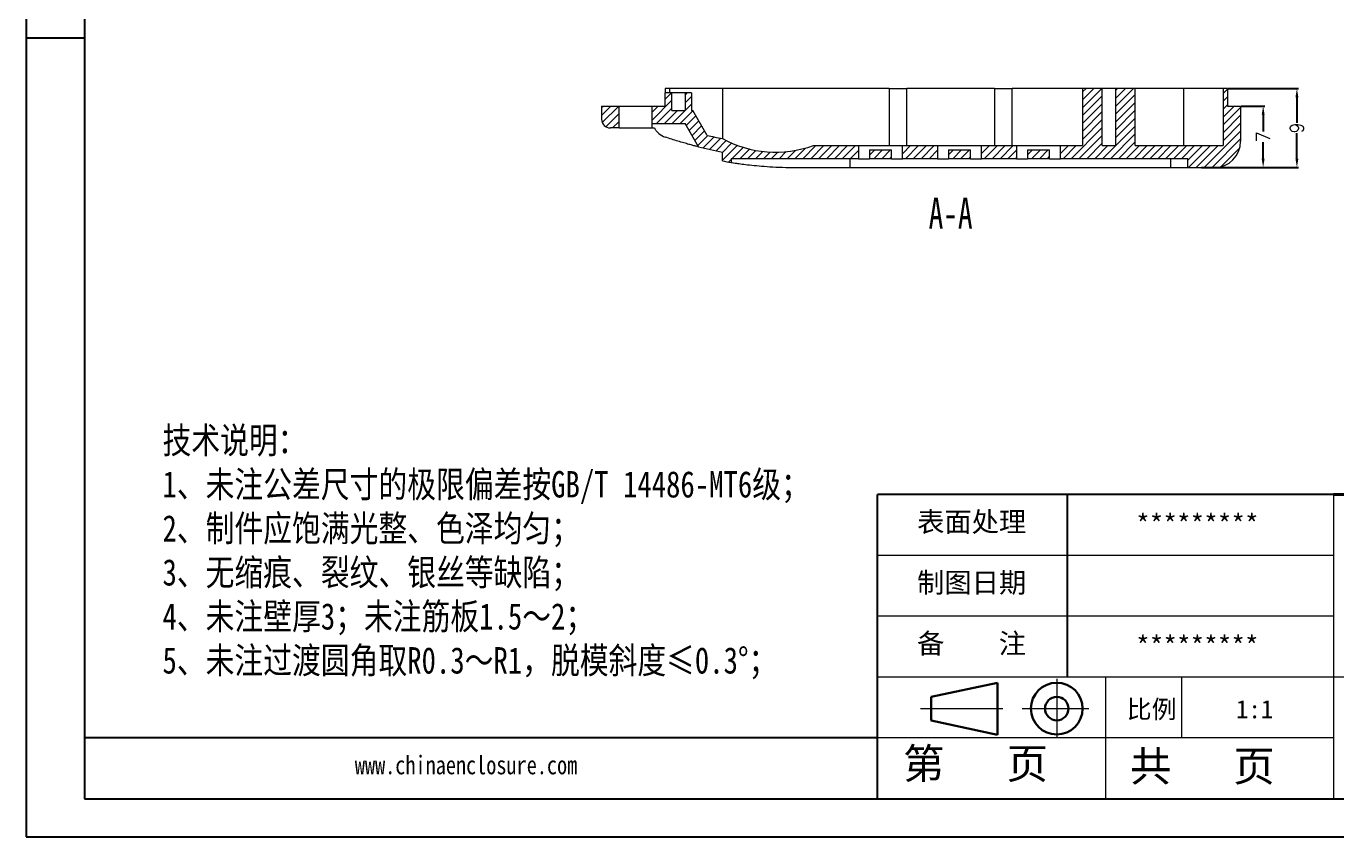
# Model space of a CAD drawing. Header units: inches. Extents: x 1494 to 2102, y 1089 to 1296.
# Drawn here: x 1494 to 1643.2, y 1088.5 to 1180.7 of the extents above; entities that cross this region are included whole.
import ezdxf

# ---------------------------------------------------------------- set-up
doc = ezdxf.new("R2010")
doc.units = ezdxf.units.IN
doc.linetypes.add('CENTER2', pattern=[28.575000000000003, 19.05, -3.175, 3.175, -3.175])
doc.layers.add('文字', color=81, linetype='Continuous')
for name, color, linetype, lineweight in [('粗实线', 7, 'Continuous', 30), ('细实线', 3, 'Continuous', 9), ('细点划线', 2, 'CENTER2', 9)]:
    doc.layers.add(name, color=color, linetype=linetype, lineweight=lineweight)
doc.styles.add('SLDTEXTSTYLE3', font='TXT', dxfattribs={"width": 0.7})
doc.styles.get("Standard").update_dxf_attribs({"font": 'txt', "bigfont": 'gbcbig.shx'})
doc.styles.add('宋体', font='', dxfattribs={"width": 0.8, "height": 3.5})
doc.styles.get('宋体').set_extended_font_data('SimSun')
doc.dimstyles.new('1.5', dxfattribs={"dimtxt": 1.5, "dimasz": 1, "dimexe": 0.18, "dimexo": 0.0625, "dimgap": 0.1, "dimtad": 0, "dimzin": 9, "dimdsep": 46, "dimtxsty": 'Standard', "dimcen": 0.5, "dimclrd": 3, "dimclre": 3, "dimadec": 0, "dimazin": 2, "dimtfac": 1, "dimtofl": 0, "dimtmove": 0, "dimatfit": 3, "dimfxl": 0, "dimtolj": 1, "dimtzin": 0, "dimarcsym": 0})
pattern_1 = [(45, (-302.5538998295865, -480.4287123701636), (-0.4490128060534576, 0.4490128060534577), [])]

# ---------------------------------------------------------------- blocks, each defined once
blk = doc.blocks.new('*D123')
at = {"color": 3, "lineweight": -2}
for p, q in [((1632.290736561637, 1171.635800646314), (1634.97199958333, 1171.635800646314)), ((1634.79199958333, 1170.635800646314), (1634.79199958333, 1168.735800646314)), ((1634.79199958333, 1165.635800646314), (1634.79199958333, 1167.535800646314)), ((1629.290736561637, 1164.635800646314), (1634.97199958333, 1164.635800646314))]:
    blk.add_line(p, q, dxfattribs=at)
at = {"color": 3}
for points in [[(1634.625332916663, 1170.635800646314), (1634.958666249997, 1170.635800646314), (1634.79199958333, 1171.635800646314)], [(1634.625332916663, 1165.635800646314), (1634.958666249997, 1165.635800646314), (1634.79199958333, 1164.635800646314)]]:
    blk.add_solid(points, dxfattribs=at)
at = {"layer": 'Defpoints', "color": 0}
for p in [(1632.228236561637, 1171.635800646314), (1634.79199958333, 1171.635800646314), (1629.228236561637, 1164.635800646314)]:
    blk.add_point(p, dxfattribs=at)
at = {"color": 0, "insert": (1634.79199958333, 1168.135800646314), "char_height": 1.5, "attachment_point": 5, "rotation": 90}
blk.add_mtext('\\A1;7', dxfattribs=at)
blk = doc.blocks.new('*D124')
at = {"color": 3, "lineweight": -2}
for p, q in [((1630.790736561637, 1173.635800646314), (1638.814926253007, 1173.635800646314)), ((1638.634926253007, 1172.635800646314), (1638.634926253007, 1169.735800646314)), ((1638.634926253007, 1165.635800646314), (1638.634926253007, 1168.535800646314)), ((1627.790736561637, 1164.635800646314), (1638.814926253007, 1164.635800646314))]:
    blk.add_line(p, q, dxfattribs=at)
at = {"color": 3}
for points in [[(1638.46825958634, 1172.635800646314), (1638.801592919673, 1172.635800646314), (1638.634926253007, 1173.635800646314)], [(1638.46825958634, 1165.635800646314), (1638.801592919673, 1165.635800646314), (1638.634926253007, 1164.635800646314)]]:
    blk.add_solid(points, dxfattribs=at)
at = {"layer": 'Defpoints', "color": 0}
for p in [(1630.728236561637, 1173.635800646314), (1638.634926253007, 1173.635800646314), (1627.728236561637, 1164.635800646314)]:
    blk.add_point(p, dxfattribs=at)
at = {"color": 0, "insert": (1638.634926253006, 1169.135800646314), "char_height": 1.5, "attachment_point": 5, "rotation": 90}
blk.add_mtext('\\A1;9', dxfattribs=at)

msp = doc.modelspace()

# ---------------------------------------------------------------- hatches: boundary and pattern name
at = {"linetype": 'Continuous', "lineweight": 0}
h = msp.add_hatch(dxfattribs=at)
h.set_pattern_fill('ANSI31', color=4, scale=0.2, style=0)
h.set_pattern_definition(pattern_1)
edge = h.paths.add_edge_path(flags=0)
edge.add_line((1573.228236561637, 1166.403569219642), (1573.228236561637, 1165.387058462336))
edge.add_arc((1581.641795454718, 1212.008114742745), 47.37415816611799, 259.7701148777767, 260.996806712635)
edge.add_line((1574.228236561637, 1165.217624186573), (1574.228236561637, 1165.635800646314))
edge.add_line((1574.228236561637, 1165.635800646314), (1588.728236561637, 1165.635800646314))
edge.add_line((1588.728236561637, 1165.635800646314), (1588.728236561637, 1167.135800646314))
edge.add_line((1588.728236561637, 1167.135800646314), (1583.587039088811, 1167.135800646314))
edge.add_arc((1579.290200753861, 1179.047713059163), 12.66319379177684, 241.3989877214284, 289.83527425986915, ccw=False)
edge.add_arc((1581.641795454718, 1212.008114742745), 44.87415816611799, 256.9484626763592, 259.1935265696704, ccw=False)
edge.add_line((1571.507980756252, 1168.293175982924), (1569.866790641639, 1171.135800646314))
edge.add_line((1569.866790641639, 1171.135800646314), (1569.728236561637, 1171.135800646314))
edge.add_line((1569.728236561637, 1171.135800646314), (1569.728236561637, 1173.135800646314))
edge.add_line((1569.728236561637, 1173.135800646314), (1568.978236561637, 1173.135800646314))
edge.add_line((1568.978236561637, 1173.135800646314), (1568.978236561637, 1171.135800646314))
edge.add_line((1568.978236561637, 1171.135800646314), (1567.478236561637, 1171.135800646314))
edge.add_line((1567.478236561637, 1171.135800646314), (1567.478236561637, 1173.135800646314))
edge.add_line((1567.478236561637, 1173.135800646314), (1566.728236561637, 1173.135800646314))
edge.add_line((1566.728236561637, 1173.135800646314), (1566.728236561637, 1171.635800646314))
edge.add_line((1566.728236561637, 1171.635800646314), (1565.228236561637, 1171.635800646314))
edge.add_line((1565.228236561637, 1171.635800646314), (1565.228236561637, 1169.635800646314))
edge.add_line((1565.228236561637, 1169.635800646314), (1569.000765237855, 1169.635800646314))
edge.add_line((1569.000765237854, 1169.635800646314), (1570.531478462453, 1166.984527569492))
edge.add_arc((1581.641795454718, 1212.008114742745), 46.37415816611799, 256.1382519056896, 259.5470670989556)
h = msp.add_hatch(dxfattribs=at)
h.set_pattern_fill('ANSI31', color=4, scale=0.2, style=0)
h.set_pattern_definition(pattern_1)
edge = h.paths.add_edge_path(flags=0)
edge.add_line((1630.728236561637, 1171.635800646314), (1630.728236561637, 1173.635800646314))
edge.add_line((1630.728236561637, 1173.635800646314), (1630.228236561637, 1173.635800646314))
edge.add_line((1630.228236561637, 1173.635800646314), (1630.228236561637, 1167.135800646314))
edge.add_line((1630.228236561637, 1167.135800646314), (1620.228236561637, 1167.135800646314))
edge.add_line((1620.228236561637, 1167.135800646314), (1620.228236561637, 1173.635800646314))
edge.add_line((1620.228236561637, 1173.635800646314), (1617.978236561637, 1173.635800646314))
edge.add_line((1617.978236561637, 1173.635800646314), (1617.978236561637, 1167.135800646314))
edge.add_line((1617.978236561637, 1167.135800646314), (1616.478236561637, 1167.135800646314))
edge.add_line((1616.478236561637, 1167.135800646314), (1616.478236561637, 1173.635800646314))
edge.add_line((1616.478236561637, 1173.635800646314), (1614.228236561637, 1173.635800646314))
edge.add_line((1614.228236561637, 1173.635800646314), (1614.228236561637, 1167.135800646314))
edge.add_line((1614.228236561637, 1167.135800646314), (1611.728236561637, 1167.135800646314))
edge.add_line((1611.728236561637, 1167.135800646314), (1611.728236561637, 1165.635800646314))
edge.add_line((1611.728236561637, 1165.635800646314), (1626.228236561637, 1165.635800646314))
edge.add_line((1626.228236561637, 1165.635800646314), (1626.228236561637, 1164.635800646314))
edge.add_line((1626.228236561637, 1164.635800646314), (1629.228236561637, 1164.635800646314))
edge.add_arc((1629.228236561637, 1167.635800646314), 3, 270.0000000000008, 360.0000000000008)
edge.add_line((1632.228236561637, 1167.635800646314), (1632.228236561637, 1171.635800646314))
edge.add_line((1632.228236561637, 1171.635800646314), (1630.728236561637, 1171.635800646314))
h = msp.add_hatch(dxfattribs=at)
h.set_pattern_fill('ANSI31', color=4, scale=0.2, style=0)
h.set_pattern_definition(pattern_1)
edge = h.paths.add_edge_path(flags=0)
edge.add_line((1561.478236561637, 1171.635800646314), (1559.478236561637, 1171.635800646314))
edge.add_line((1559.478236561637, 1171.635800646314), (1559.478236561637, 1170.135800646314))
edge.add_arc((1560.478236561637, 1170.135800646314), 1, 180, 270.0000000000008)
edge.add_line((1560.478236561637, 1169.135800646314), (1561.478236561637, 1169.135800646314))
edge.add_line((1561.478236561637, 1169.135800646314), (1561.478236561637, 1171.635800646314))
h = msp.add_hatch(dxfattribs=at)
h.set_pattern_fill('ANSI31', color=4, scale=0.2, style=0)
h.set_pattern_definition(pattern_1)
h.paths.add_polyline_path([(1593.728236561637, 1167.135800646314), (1593.728236561637, 1165.635800646314), (1597.728236561637, 1165.635800646314), (1597.728236561637, 1167.135800646314)], flags=0)
h = msp.add_hatch(dxfattribs=at)
h.set_pattern_fill('ANSI31', color=4, scale=0.2, style=0)
h.set_pattern_definition(pattern_1)
h.paths.add_polyline_path([(1602.728236561637, 1167.135800646314), (1602.728236561637, 1165.635800646314), (1606.728236561637, 1165.635800646314), (1606.728236561637, 1167.135800646314)], flags=0)
h = msp.add_hatch(dxfattribs=at)
h.set_pattern_fill('ANSI31', color=4, scale=0.2, style=0)
h.set_pattern_definition(pattern_1)
h.paths.add_polyline_path([(1589.978236561637, 1165.635800646314), (1592.478236561637, 1165.635800646314), (1592.478236561637, 1166.635800646314), (1589.978236561637, 1166.635800646314)], flags=0)
h = msp.add_hatch(dxfattribs=at)
h.set_pattern_fill('ANSI31', color=4, scale=0.2, style=0)
h.set_pattern_definition(pattern_1)
h.paths.add_polyline_path([(1598.978236561637, 1165.635800646314), (1601.478236561637, 1165.635800646314), (1601.478236561637, 1166.635800646314), (1598.978236561637, 1166.635800646314)], flags=0)
h = msp.add_hatch(dxfattribs=at)
h.set_pattern_fill('ANSI31', color=4, scale=0.2, style=0)
h.set_pattern_definition(pattern_1)
h.paths.add_polyline_path([(1607.978236561637, 1165.635800646314), (1610.478236561637, 1165.635800646314), (1610.478236561637, 1166.635800646314), (1607.978236561637, 1166.635800646314)], flags=0)

# ---------------------------------------------------------------- linework, layer by layer
for p, q in [((1493.984291489863, 1270.203861969729), (1493.984291489863, 1088.511296435085)), ((1500.63353440846, 1265.877848504618), (1500.63353440846, 1092.837309900196)), ((1500.63353440846, 1179.357579202407), (1493.984291489863, 1179.357579202407)), ((1493.984291035678, 1172.628225075035), (1493.984291035678, 1088.511296586774)), ((1642.799154689666, 1127.44541762108), (1590.88699310834, 1127.44541762108)), ((1590.88699310834, 1092.837309900196), (1590.88699310834, 1127.44541762108)), ((1612.517060433895, 1106.68055298855), (1612.517060433895, 1127.44541762108)), ((1590.88699310834, 1099.758931444373), (1500.63353440846, 1099.758931444373)), ((1500.63353440846, 1092.837309900196), (1746.623477852322, 1092.837309900196)), ((1493.984291035678, 1088.511296586774), (1612.949661326216, 1088.511296586774)), ((1493.984291489863, 1088.511296435085), (1750.949491317433, 1088.511296435085))]:
    msp.add_line(p, q)
at = {"color": 7, "linetype": 'Continuous', "lineweight": 15}
for p, q in [((1566.728236561637, 1173.635800646314), (1566.728236561637, 1173.135800646314)), ((1567.228236561637, 1173.635800646314), (1566.728236561637, 1173.635800646314)), ((1566.728236561637, 1171.635800646314), (1566.728236561637, 1173.135800646314)), ((1567.478236561637, 1173.135800646314), (1566.728236561637, 1173.135800646314)), ((1567.228236561637, 1173.635800646314), (1567.228236561637, 1173.135800646314)), ((1573.228236561637, 1173.635800646314), (1567.228236561637, 1173.635800646314)), ((1567.478236561637, 1171.135800646314), (1567.478236561637, 1173.135800646314)), ((1568.978236561637, 1173.135800646314), (1567.478236561637, 1173.135800646314)), ((1568.978236561637, 1173.135800646314), (1568.978236561637, 1171.135800646314)), ((1569.728236561637, 1173.135800646314), (1568.978236561637, 1173.135800646314)), ((1569.728236561637, 1173.135800646314), (1569.728236561637, 1171.135800646314)), ((1573.228236561637, 1173.635800646314), (1573.228236561637, 1167.929751594025)), ((1592.228236561637, 1173.635800646314), (1573.228236561637, 1173.635800646314)), ((1592.228236561637, 1173.635800646314), (1592.228236561637, 1167.135800646314)), ((1592.228236561637, 1173.635800646314), (1594.228236561637, 1173.635800646314)), ((1594.228236561637, 1167.135800646314), (1594.228236561637, 1173.635800646314)), ((1604.228236561637, 1173.635800646314), (1594.228236561637, 1173.635800646314)), ((1604.228236561637, 1173.635800646314), (1604.228236561637, 1167.135800646314)), ((1604.228236561637, 1173.635800646314), (1606.228236561637, 1173.635800646314)), ((1606.228236561637, 1167.135800646314), (1606.228236561637, 1173.635800646314)), ((1614.228236561637, 1173.635800646314), (1606.228236561637, 1173.635800646314)), ((1614.228236561637, 1173.635800646314), (1614.228236561637, 1167.135800646314)), ((1616.478236561637, 1173.635800646314), (1614.228236561637, 1173.635800646314)), ((1616.478236561637, 1167.135800646314), (1616.478236561637, 1173.635800646314)), ((1617.978236561637, 1173.635800646314), (1616.478236561637, 1173.635800646314)), ((1617.978236561637, 1173.635800646314), (1617.978236561637, 1167.135800646314)), ((1620.228236561637, 1173.635800646314), (1617.978236561637, 1173.635800646314)), ((1620.228236561637, 1167.135800646314), (1620.228236561637, 1173.635800646314)), ((1625.728236561637, 1173.635800646314), (1620.228236561637, 1173.635800646314)), ((1625.728236561637, 1173.635800646314), (1625.728236561637, 1167.135800646314)), ((1630.228236561637, 1173.635800646314), (1625.728236561637, 1173.635800646314)), ((1630.728236561637, 1173.635800646314), (1630.228236561637, 1173.635800646314)), ((1630.228236561637, 1173.635800646314), (1630.228236561637, 1167.135800646314)), ((1630.728236561637, 1173.635800646314), (1630.728236561637, 1171.635800646314)), ((1559.478236561637, 1171.635800646314), (1559.478236561637, 1170.135800646314)), ((1559.478236561637, 1171.635800646314), (1561.478236561637, 1171.635800646314)), ((1561.478236561637, 1171.635800646314), (1565.228236561637, 1171.635800646314)), ((1561.478236561637, 1169.135800646314), (1561.478236561637, 1171.635800646314)), ((1565.228236561637, 1169.635800646314), (1565.228236561637, 1171.635800646314)), ((1565.228236561637, 1171.635800646314), (1566.728236561637, 1171.635800646314)), ((1630.728236561637, 1171.635800646314), (1632.228236561637, 1171.635800646314)), ((1632.228236561637, 1171.635800646314), (1632.228236561637, 1167.635800646314)), ((1567.478236561637, 1171.135800646314), (1568.978236561637, 1171.135800646314)), ((1569.728236561637, 1171.135800646314), (1569.866790641639, 1171.135800646314)), ((1571.507980756252, 1168.293175982924), (1569.866790641639, 1171.135800646314)), ((1561.478236561637, 1169.135800646314), (1560.478236561637, 1169.135800646314)), ((1561.478236561637, 1169.135800646314), (1565.228236561637, 1169.135800646314)), ((1565.228236561637, 1169.185658176775), (1565.228236561637, 1169.635800646314)), ((1565.228236561637, 1169.635800646314), (1569.000765237854, 1169.635800646314)), ((1565.228236561637, 1169.135800646314), (1565.228236561637, 1169.185658176775)), ((1565.228236561637, 1169.135800646314), (1565.493516322114, 1169.135800646314)), ((1570.531478462453, 1166.984527569492), (1569.000765237854, 1169.635800646314)), ((1583.587039088811, 1167.135800646314), (1588.728236561637, 1167.135800646314)), ((1588.728236561637, 1167.135800646314), (1588.728236561637, 1165.635800646314)), ((1588.728236561637, 1167.135800646314), (1593.728236561637, 1167.135800646314)), ((1593.728236561637, 1165.635800646314), (1593.728236561637, 1167.135800646314)), ((1593.728236561637, 1167.135800646314), (1597.728236561637, 1167.135800646314)), ((1597.728236561637, 1167.135800646314), (1597.728236561637, 1165.635800646314)), ((1597.728236561637, 1167.135800646314), (1602.728236561637, 1167.135800646314)), ((1602.728236561637, 1165.635800646314), (1602.728236561637, 1167.135800646314)), ((1602.728236561637, 1167.135800646314), (1606.728236561637, 1167.135800646314)), ((1606.728236561637, 1167.135800646314), (1606.728236561637, 1165.635800646314)), ((1606.728236561637, 1167.135800646314), (1611.728236561637, 1167.135800646314)), ((1611.728236561637, 1165.635800646314), (1611.728236561637, 1167.135800646314)), ((1611.728236561637, 1167.135800646314), (1614.228236561637, 1167.135800646314)), ((1616.478236561637, 1167.135800646314), (1617.978236561637, 1167.135800646314)), ((1620.228236561637, 1167.135800646314), (1630.228236561637, 1167.135800646314)), ((1573.228236561637, 1165.387058462337), (1573.228236561637, 1166.403569219642)), ((1588.728236561637, 1165.635800646314), (1574.228236561637, 1165.635800646314)), ((1574.228236561637, 1165.635800646314), (1574.228236561637, 1165.217624186573)), ((1587.728236561637, 1165.635800646314), (1587.728236561637, 1164.635800646314)), ((1588.728236561637, 1165.635800646314), (1589.978236561637, 1165.635800646314)), ((1589.978236561637, 1166.635800646314), (1589.978236561637, 1165.635800646314)), ((1589.978236561637, 1166.635800646314), (1592.478236561637, 1166.635800646314)), ((1592.478236561637, 1165.635800646314), (1589.978236561637, 1165.635800646314)), ((1592.478236561637, 1165.635800646314), (1592.478236561637, 1166.635800646314)), ((1592.478236561637, 1165.635800646314), (1593.728236561637, 1165.635800646314)), ((1597.728236561637, 1165.635800646314), (1593.728236561637, 1165.635800646314)), ((1597.728236561637, 1165.635800646314), (1598.978236561637, 1165.635800646314)), ((1598.978236561637, 1166.635800646314), (1598.978236561637, 1165.635800646314)), ((1598.978236561637, 1166.635800646314), (1601.478236561637, 1166.635800646314)), ((1601.478236561637, 1165.635800646314), (1598.978236561637, 1165.635800646314)), ((1601.478236561637, 1165.635800646314), (1601.478236561637, 1166.635800646314)), ((1601.478236561637, 1165.635800646314), (1602.728236561637, 1165.635800646314)), ((1606.728236561637, 1165.635800646314), (1602.728236561637, 1165.635800646314)), ((1606.728236561637, 1165.635800646314), (1607.978236561637, 1165.635800646314)), ((1607.978236561637, 1166.635800646314), (1610.478236561637, 1166.635800646314)), ((1607.978236561637, 1166.635800646314), (1607.978236561637, 1165.635800646314)), ((1610.478236561637, 1165.635800646314), (1607.978236561637, 1165.635800646314)), ((1610.478236561637, 1165.635800646314), (1610.478236561637, 1166.635800646314)), ((1610.478236561637, 1165.635800646314), (1611.728236561637, 1165.635800646314)), ((1626.228236561637, 1165.635800646314), (1611.728236561637, 1165.635800646314)), ((1624.228236561637, 1165.635800646314), (1624.228236561637, 1164.635800646314)), ((1626.228236561637, 1164.635800646314), (1626.228236561637, 1165.635800646314)), ((1581.219318687773, 1164.635840411342), (1581.219318687773, 1164.635800646314)), ((1581.219318687773, 1164.635800646314), (1587.728236561637, 1164.635800646314)), ((1587.728236561637, 1164.635800646314), (1624.228236561637, 1164.635800646314)), ((1624.228236561637, 1164.635800646314), (1626.228236561637, 1164.635800646314)), ((1626.228236561637, 1164.635800646314), (1629.228236561637, 1164.635800646314))]:
    msp.add_line(p, q, dxfattribs=at)
for centre, radius, start, end in [((1560.478236561637, 1170.135800646314), 1, 180, 270), ((1581.641795454718, 1212.008114742745), 44.87415816611798, 256.9484626763681, 259.1935265696726), ((1581.641795454718, 1212.008114742745), 46.37415816611804, 256.138251905685, 259.5470670989535), ((1579.290200753861, 1179.047713059163), 12.66319379177686, 241.3989877214325, 289.835274259869), ((1629.228236561637, 1167.635800646314), 3, 270, 0), ((1581.641795454718, 1212.008114742745), 47.37415816611801, 259.7701148777804, 260.9968067126286)]:
    msp.add_arc(centre, radius, start, end, dxfattribs=at)
for points, knots in [([(1565.493516322114, 1169.135800646314), (1565.553941035363, 1169.024176628719), (1565.625947167096, 1168.914600096403), (1565.790255021829, 1168.708531832434), (1565.882467099815, 1168.611619433016), (1566.194716276868, 1168.340727288725), (1566.44716659338, 1168.192945524083), (1566.720360489677, 1168.100104947263)], [0, 0, 0, 0, 0.2499999999999978, 0.2499999999999978, 0.4999999999999957, 0.4999999999999957, 1, 1, 1, 1]), ([(1570.531478462453, 1166.984527569492), (1570.531478462453, 1166.984527569492), (1570.507343454016, 1166.990461701195), (1570.409115951308, 1167.014870606552), (1570.336530210949, 1167.032975549476), (1570.146366429501, 1167.081204330253), (1570.027267345991, 1167.111723248241), (1569.749001900095, 1167.184631010629), (1569.591154735788, 1167.226668788922), (1569.239113738923, 1167.322889782938), (1569.042881020463, 1167.377673418565), (1568.628854675465, 1167.496629595781), (1568.409981558912, 1167.561071675687), (1567.949096494067, 1167.700885856804), (1567.707378948575, 1167.776225214079), (1567.220143776906, 1167.932679662343), (1566.972317886355, 1168.01448125523), (1566.720360489677, 1168.100104947263)], [0, 0, 0, 0, 0.125, 0.125, 0.25, 0.25, 0.375, 0.375, 0.5, 0.5, 0.625, 0.625, 0.75, 0.75, 0.875, 0.875, 1, 1, 1, 1]), ([(1574.228236561637, 1165.217624186573), (1574.228236561637, 1165.217624186573), (1574.386201244185, 1165.191760585202), (1574.864266990662, 1165.12099582541), (1575.061983783113, 1165.092529139756), (1575.527776827457, 1165.029557183677), (1575.796347236889, 1164.994971348204), (1576.405504441002, 1164.923232103806), (1576.748975513125, 1164.885822454548), (1577.491907803467, 1164.81459241227), (1577.89200373934, 1164.78064081248), (1578.748656542582, 1164.72043157918), (1579.205207422552, 1164.694158552432), (1580.17710993808, 1164.654106380678), (1580.687928316874, 1164.640579472091), (1581.219318687773, 1164.635840411342)], [0, 0, 0, 0, 0.2499999999999998, 0.2499999999999998, 0.3749999999999998, 0.3749999999999998, 0.4999999999999999, 0.4999999999999999, 0.6249999999999999, 0.6249999999999999, 0.7499999999999999, 0.7499999999999999, 0.875, 0.875, 1, 1, 1, 1])]:
    msp.add_open_spline(points, degree=3, knots=knots, dxfattribs=at)
at = {"layer": '粗实线', "color": 7, "lineweight": 40}
msp.add_line((1746.623477852322, 1127.44541762108), (1642.799154689666, 1127.44541762108), dxfattribs=at)
at = {"layer": '粗实线', "color": 7}
for p, q in [((1604.566685506523, 1106.032977046498), (1597.003769198428, 1104.429987333881)), ((1604.566685506523, 1106.032977046498), (1604.566685506523, 1100.105822592068)), ((1597.003769198428, 1104.429987333881), (1597.003769198428, 1101.755331448795)), ((1597.003769198428, 1101.755331448795), (1604.566685506523, 1100.105822592068))]:
    msp.add_line(p, q, dxfattribs=at)
for radius in [2.940317655159455, 1.337327942542809]:
    msp.add_circle((1611.297681506037, 1103.092659391337), radius, dxfattribs=at)
at = {"layer": '细实线', "color": 7}
for p, q in [((1642.799154689666, 1127.44541762108), (1642.799154689666, 1092.837309900196)), ((1642.799154689666, 1120.523796076904), (1590.88699310834, 1120.523796076904)), ((1642.799154689666, 1113.602174532727), (1590.88699310834, 1113.602174532727)), ((1746.623477852322, 1106.68055298855), (1590.88699310834, 1106.68055298855)), ((1616.843073899006, 1106.68055298855), (1616.843073899006, 1092.837309900196)), ((1625.495100829224, 1106.68055298855), (1625.495100829224, 1099.758931444373)), ((1642.799154689666, 1099.758931444373), (1590.88699310834, 1099.758931444373))]:
    msp.add_line(p, q, dxfattribs=at)
at = {"layer": '细点划线', "color": 7}
for p, q in [((1611.297681506037, 1106.477367154556), (1611.297681506037, 1099.758931444373)), ((1595.797988361147, 1103.092659391337), (1605.146014127935, 1103.092659391337)), ((1607.365329372261, 1103.092659391337), (1614.964802662088, 1103.092659391337))]:
    msp.add_line(p, q, dxfattribs=at)

# ---------------------------------------------------------------- texts
at = {"color": 0, "linetype": 'Continuous', "lineweight": 0, "insert": (1599.214839122093, 1161.197203299525), "char_height": 3.5, "attachment_point": 2, "style": 'SLDTEXTSTYLE3'}
msp.add_mtext('A-A', dxfattribs=at)
at = {"char_height": 2.276292829530851, "width": 1293.731403442818, "attachment_point": 1}
for s, insert in [('{\\fSimHei|b0|i0|c134|p49;表面处理}', (1595.401173036425, 1125.481086664095)), ('{\\fSimHei|b0|i0|c134|p49;*********}', (1620.332628240771, 1125.188385305758)), ('{\\fSimHei|b0|i0|c134|p49;制图日期}', (1595.401173036425, 1118.559465119918)), ('{\\fSimHei|b0|i0|c134|p49;备    注}', (1595.401173036425, 1111.637843575741)), ('{\\fSimHei|b0|i0|c134|p49;*********}', (1620.332628240771, 1111.345142217404))]:
    msp.add_mtext(s, dxfattribs=dict(at, insert=insert))
at = {"layer": '文字', "color": 0, "attachment_point": 1, "style": '宋体'}
for s, insert, char_height, width in [('{\\H1.111x;技术说明：\\P1、未注公差尺寸的极限偏差按GB/T 14486-MT6级；\\P2、制件应饱满光整、色泽均匀；\\P3、无缩痕、裂纹、银丝等缺陷；\\P4、未注壁厚3；未注筋板1.5～2；\\P5、未注过渡圆角取R0.3～R1，脱模斜度≤0.3%%D；}', (1509.498744706213, 1135.11590613575), 2.703758415694092, 98.47996204191068), ('www.chinaenclosure.com', (1531.392601528096, 1097.733475737423), 2.114939916276268, 37.1574655829188)]:
    msp.add_mtext(s, dxfattribs=dict(at, insert=insert, char_height=char_height, width=width))
at = {"layer": '细实线', "color": 7, "attachment_point": 1}
for s, insert, char_height, width in [('{\\fSimSun|b0|i0|c134|p54;比例}', (1619.26556001227, 1104.05921573683), 2.076486463253063, 9.115130184949953), ('{\\fSimSun|b0|i0|c134|p54;1:1}', (1631.703003477925, 1104.05921573683), 2.076486463253063, 9.115130184949953), ('{\\fSimSun|b0|i0|c134|p54;第   页}', (1593.799181631573, 1098.569261363824), 3.460810772088436, 25.95608079066327), ('{\\fSimSun|b0|i0|c134|p54; 共   页}', (1617.266597928965, 1098.27523021889), 3.460810772088436, 25.95608079066327)]:
    msp.add_mtext(s, dxfattribs=dict(at, insert=insert, char_height=char_height, width=width))

# ---------------------------------------------------------------- dimensions: what is measured, and where the dimension line sits
for base, p1, p2, picture, middle in [((1638.634926253007, 1173.635800646314), (1627.728236561637, 1164.635800646314), (1630.728236561637, 1173.635800646314), '*D124', (1638.634926253006, 1169.135800646314)), ((1634.79199958333, 1171.635800646314), (1629.228236561637, 1164.635800646314), (1632.228236561637, 1171.635800646314), '*D123', (1634.79199958333, 1168.135800646314))]:
    dim = msp.add_linear_dim(base=base, p1=p1, p2=p2, angle=90, dimstyle='1.5')
    dim.commit()
    dim.dimension.update_dxf_attribs({"geometry": picture, "text_midpoint": middle})

doc.saveas('drawing.dxf')
